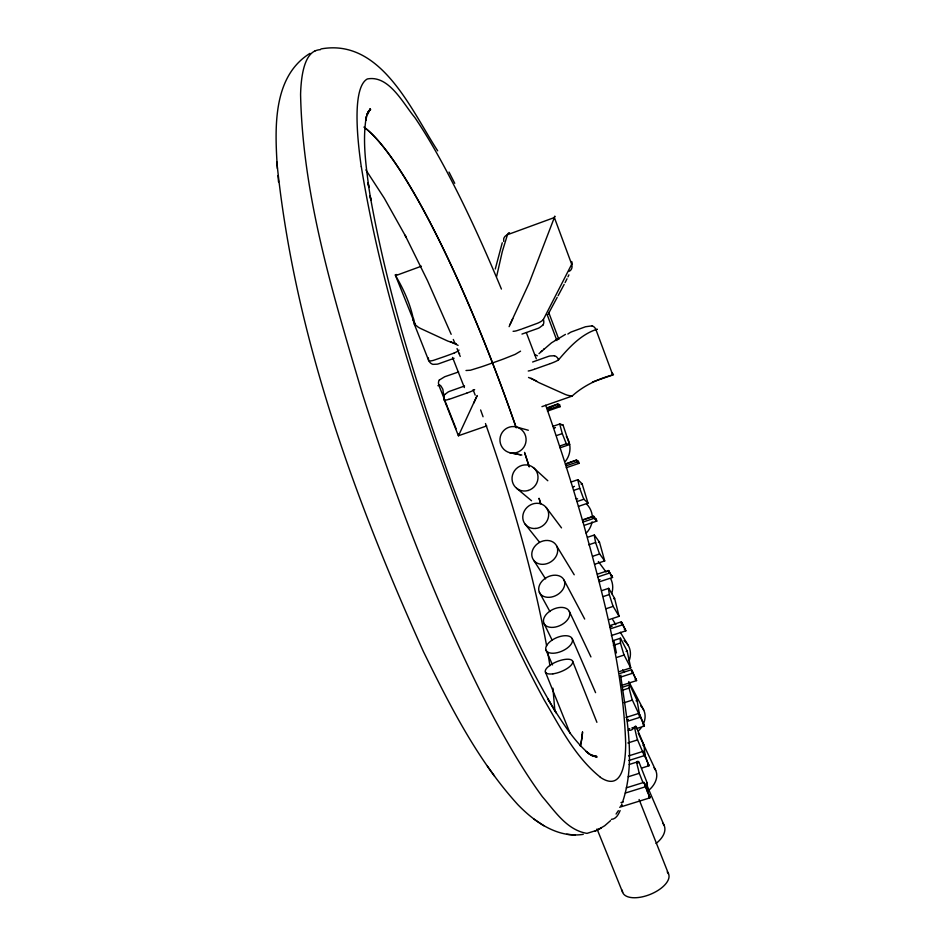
<?xml version="1.0" encoding="UTF-8"?>
<svg xmlns="http://www.w3.org/2000/svg" width="945" height="945" viewBox="0 0 945 945"><rect width="100%" height="100%" fill="white"/><g stroke="black" fill="none" stroke-linecap="round" stroke-linejoin="round"><path stroke-width="1.42" d="M642.931 782.507L639.304 773.293A22.597 3.178 72.4 0 1 638.584 770.624C638.536 768.852 634.875 759.685 638.418 761.481A22.727 3.201 72.4 0 1 639.103 762.402L647.29 783.204L647.526 792.205M458.703 434.098L458.431 435.81L444.315 400.066L442.851 389.257L440.854 385.855L438.834 385.253L439.897 384.981M582.309 734.737L582.545 731.962M509.957 324.608L529.117 283.157L554.821 216.334M621.526 805.624L621.81 803.947M496.645 276.389L502.327 251.464L507.465 234.714L554.372 217.551L571.701 264.257L543.399 319.445A6.461 1.571 -21.6 0 1 543.021 319.977L542.335 320.579A8.859 2.185 -21.5 0 1 537.882 323.107L527.239 327.041A90.224 23.436 -21.6 0 0 524.499 328.033L522.502 328.765M413.284 320.201L413.815 318.938M495.274 268.994L502.267 242.77M622.436 802.482C636.268 761.93 626.464 717.964 620.865 676.785M368.125 111.652L370.676 109.49L368.503 111.699L370.381 108.734L366.908 115.727L365.644 120.547L366.377 116.4C362.301 139.943 365.809 163.958 368.822 187.405L368.089 182.68L370.853 200.245L370.133 195.686C387.379 292.974 417.17 387.58 450.588 480.403C480.403 560.137 512.414 639.694 556.227 712.92L547.864 699.028L550.073 702.702M547.438 411.099L560.196 406.645L559.546 404.684L557.869 404.035L546.907 408.535M620.121 810.538C618.585 814.342 615.998 819.185 611.344 819.362M476.8 396.262L458.502 435.728L486.746 425.911M512.792 318.666L509.107 326.663M477.237 395.518L473.693 403.137M567.957 276.85L568.89 274.877M567.012 278.787L565.122 282.555M553.9 217.976L554.809 216.322M548.017 314.449L557.196 297.391M564.165 284.398L558.129 295.714M370.381 108.734L366.613 114.782L368.491 111.793M616.081 814.058L618.349 810.692M444.811 394.49L448.131 391.998A39.666 38.131 18.6 0 1 449.442 391.384L464.538 386.009M542.808 325.186L539.394 327.738A40.552 39.879 19.3 0 1 538.048 328.376L521.971 334.069M439.39 379.996L444.717 376.736L458.62 371.952M566.256 467.716L579.061 463.333L578.434 461.373L576.544 460.073L565.453 464.29M459.022 350.099L458.089 350.914A7.406 1.807 -22.2 0 1 454.261 352.993M570.402 270.435L571.075 269.715A5.871 5.8 7.4 0 0 571.607 264.293M539.004 353.631L551.537 342.799L565.453 334.388M610.553 820.638L604.658 825.788L598.102 829.58M543.54 349.39L544.237 348.752M541.237 351.493L541.946 350.843M567.851 334.022L570.426 332.368A33.146 32.295 4.2 0 1 571.382 331.919L585.51 326.757L591.913 325.871M520.553 351.162L515.167 354.363L504.205 358.722A54.503 10.076 -21.1 0 1 500.744 360.01L484.383 365.821A54.444 10.052 -21.2 0 1 480.97 366.967L470.421 370.227L466.003 370.511M570.154 270.648L569.327 271.25M550.368 363.612L552.837 362.667A8.812 1.146 -20.3 0 0 557.396 360.565L558.164 360.104A6.426 0.862 -20.2 0 0 558.613 359.738C569.138 347.453 580.927 334.483 596.708 329.344M555.436 340.094L556.77 339.243M309.995 53.369C271.888 77.006 274.971 129.666 277.381 168.576M597.772 829.722L594.535 831.364L601.303 827.962M532.614 362.006L548.632 356.312A40.009 38.78 8.2 0 1 550.084 355.958L554.361 355.769M454.072 358.297L438.586 363.825A40.292 39.111 29.9 0 1 437.157 364.179L432.916 364.357A6.261 6.06 26 0 1 428.746 360.388M454.273 353.005L446.512 355.852A89.456 23.093 -22.3 0 0 443.807 356.808L433.412 360.376A8.765 2.15 -22.2 0 1 429.361 360.907L428.865 360.73A6.391 1.547 -22 0 1 428.64 360.423L414.241 323.958C411.524 306.582 404.259 290.221 395.293 275.219A6.237 1.37 24.2 0 1 395.305 274.771L396.746 274.546M521.545 329.12L516.667 330.738A7.465 1.831 -21.5 0 1 513.088 331.282M421.399 266.207L395.589 275.656L414.501 322.777M549.848 363.801L542.229 366.483A89.869 12.238 -20.4 0 0 539.5 367.451L534.575 369.212M466.806 393.12L469.559 392.08A7.371 0.98 -20.6 0 0 473.528 390.309L474.484 389.706A4.879 0.65 -20.6 0 0 474.638 389.588M466.724 393.155L465.164 393.699M592.491 381.993L613.199 374.822A6.178 1.358 25.7 0 0 613.435 374.48L611.84 372.602M541.946 406.645L572.008 396.144C583.467 385.725 597.878 378.969 612.738 374.905L595.929 329.581M547.179 407.767L557.869 404.035M549.978 408.027L551.041 407.649M558.483 405.062L559.546 404.684M547.84 409.728L558.53 406.007L560.196 406.645M534.409 369.271L531.704 370.156A7.418 0.98 -20.5 0 1 528.231 371.007M553.156 426.278L559.842 423.962L563.019 424.99L569.528 444.552L560.066 447.824M553.557 428.274L555.447 427.612M562.074 425.321L563.019 424.99M556.499 435.574L562.263 433.59L560.09 425.451A19.361 2.433 71 0 1 559.842 423.962M451.615 398.459L459.128 395.801A89.113 12.061 -20.8 0 1 461.821 394.856L464.219 394.03M559.723 446.052L566.421 443.737L569.528 444.552M565.819 463.759L576.544 460.073M577.371 461.739L578.434 461.373M566.445 465.72L577.182 462.034L579.061 463.333M571.182 481.985L577.915 479.682L582.085 483.781L588.014 503.13L578.47 506.366M572.564 487.029L574.465 486.38M581.128 484.112L582.085 483.781M573.958 490.301L579.757 488.329L578.033 480.887A19.479 2.469 71.2 0 1 577.915 479.682M451.261 398.577L448.792 399.369M577.147 501.511L583.904 499.22L588.014 503.13M582.427 519.915L593.295 516.242L596.236 519.195L596.791 521.108L584.931 525.113M583.006 519.951L584.081 519.585M585.168 519.218L593.838 516.289M583.561 521.876L594.405 518.214L596.791 521.108M595.149 519.561L596.236 519.195M587.566 537.28L594.37 535L599.449 542.123L604.706 560.928L595.019 564.153M588.759 544.792L595.598 542.489L594.358 535.898A19.727 2.516 71.4 0 1 594.37 535M598.492 542.442L599.449 542.123M592.81 556.239L599.65 553.947L604.706 560.928M597.429 574.158L608.45 570.508L612.549 577.454L599.402 581.801M608.096 571.501L609.194 571.134M597.583 577.005L609.69 572.989L612.549 577.454M598.917 579.958L600.016 579.604M610.954 575.966L612.053 575.611M601.788 590.613L608.698 588.333L614.604 598.386L619.081 616.341L609.218 619.577M603.335 596.519L609.301 594.547L608.545 588.9A20.105 2.599 71.6 0 1 608.698 588.333M613.624 598.717L614.604 598.386M606.206 608.674L613.175 606.383L619.081 616.341M610.021 625.543L621.255 621.869M609.856 627.114L612.088 626.381M621.066 623.452L622.188 623.086L625.862 630.823L611.332 635.56M611.368 628.496L622.601 624.822L625.862 630.823M624.338 629.441L625.46 629.075M612.454 640.852L620.522 638.218L627.149 651.093L630.752 667.902L619.648 671.482M613.352 645.341L620.463 643.037L620.239 638.442A20.589 2.705 71.8 0 1 620.522 638.218M626.145 651.424L627.149 651.093M616.979 657.354L624.102 655.05L630.752 667.902M620.003 673.442L631.508 669.721L636.564 680.601L621.68 685.385M619.979 675.592L621.137 675.226M631.473 671.895L632.618 671.517M620.286 677.199L632.937 673.124L636.564 680.601M635.111 679.361L636.257 678.994M622.566 687.169L629.807 684.841L637.072 700.481L639.694 715.778L639.233 714.81M621.775 690.441L629.063 688.102L629.382 684.7A21.203 2.847 72 0 1 629.807 684.841M624.019 702.773L632.382 700.091L638.785 713.829M636.044 700.812L637.072 700.481M625.956 717.479L638.974 713.345M627.244 719.854L628.425 719.476M639.056 716.086L640.237 715.719L644.395 726.067L636.139 728.678M627.445 721.283L640.45 717.149L644.395 726.067M628.661 728.973L629.724 728.642M631.851 727.969L632.914 727.626M633.977 727.284L636.115 726.611L643.899 744.908L645.329 757.477M643.002 724.992L644.183 724.626M628.236 730.201C633.067 731.229 633.682 727.095 635.56 726.091A21.912 3.012 72.2 0 1 636.115 726.611M627.87 742.971L637.556 739.911L642.482 751.44M642.836 745.239L643.899 744.908M628.59 755.929L643.238 751.322M643.427 754.665L644.644 754.287L648.931 765.793L641.62 768.084M628.874 760.489L644.738 755.504L648.931 765.793M593.909 831.198L586.999 833.384C566.846 830.147 554.774 810.987 542.371 796.718C524.31 772.136 509.024 745.711 494.518 718.932A422.569 73.982 70.7 0 1 362.041 392.588C333.349 295.442 302.707 196.548 300.581 94.488A392.966 69.54 70.6 0 1 314.898 51.006M629.193 764.493L636.942 762.06M636.906 763.099L639.103 762.402M647.62 764.942L648.837 764.564M628.189 776.778L639.304 773.293M626.287 787.858L643.947 782.354M646.191 783.547L647.29 783.204M625.295 793.056L645.482 786.772L649.853 797.875L619.648 807.254M620.995 802.577L623.216 801.892M620.912 805.719L622.164 805.329M648.565 797.131L649.817 796.729L644.077 782.59L645.482 786.772M438.834 385.276L445.485 401.932M320.934 48.951C381.107 37.954 411.335 110.329 437.689 150.822M583.254 834.352C557.739 838.345 534.74 822.079 517.884 804.691C477.308 760.063 449.82 705.466 423.478 651.707C353.454 496.314 294.025 332.51 276.85 161.973M572.008 396.144L567.567 395.246A15.356 3.626 25.4 0 1 565.228 394.419L538.579 382.477L530.995 378.189M593.436 756.284L596.744 756.343L590.448 755.114L597.004 757.205L590.129 754.275L586.231 751.488L589.278 754.039C574.654 741.577 564.224 725.11 553.935 709.104M456.305 343.791L447.847 341.098L420.466 328.435A15.451 3.65 24.4 0 1 418.245 327.183L414.241 323.958M509.06 233.25L508.138 233.45A9.013 2.929 70 0 0 507.441 234.679M566.705 834.27L575.127 835.026M510.997 452.95L521.841 455.065M509.698 452.679L520.577 454.805M516.313 426.963A13.277 13.065 -76.7 0 1 522.337 449.076A13.277 13.065 -76.7 0 1 500.413 443.441A13.277 13.065 -76.7 0 1 516.313 426.963L528.338 430.258M536.583 381.024L528.527 377.445M537.362 355.769L534.61 354.493M458.112 345.35L450.21 341.665M533.972 819.126L543.824 825.753M600.299 777.168C575.068 756.933 560.125 727.036 544.013 699.666C514.789 645.919 490.479 589.656 467.964 532.826C422.45 414.099 381.756 292.466 361.309 166.651M516.596 488.281L531.539 500.755M533.405 467.61L547.805 480.745M571.489 261.966L572.056 262.852A8.966 3.26 -20.1 0 1 571.737 264.257M525.172 524.203L539.252 541.863M557.727 404.98L558.53 406.007M546.222 507.524L561.507 527.889M622.188 623.086L621.326 621.928L622.601 624.822M598.362 561.531L606.088 572.044M487.384 766.194L494.471 776.058M365.916 169.958L384.296 198.226L406.374 237.644L405.074 235.199L427.542 280.736L451.167 334.306M576.32 460.806L577.182 462.034M533.807 560.444L545.572 578.895M556.747 546.127A13.573 11.257 -32 0 1 542.938 564.342A13.573 11.257 -32 0 1 534.504 546.73A13.573 11.257 -32 0 1 556.747 546.127L574.217 574.773M612.809 619.719L615.821 624.739M620.333 632.264L627.87 644.821M414.914 323.473L415.316 324.17M593.413 516.502L594.405 518.214M539.359 592.302L549.943 611.592M564.059 580.147A13.773 10.159 -28.4 0 1 549.258 597.323A13.773 10.159 -28.4 0 1 541.875 581.34A13.773 10.159 -28.4 0 1 564.059 580.147L584.683 619.034M622.66 669.84L624.019 672.438M628.779 681.534L643.734 710.097M640.237 715.719L639.068 713.487L640.45 717.149M449.017 172.084L454.746 183.33M609.69 572.989L608.533 570.697M643.261 751.429L644.644 754.287M543.895 623.251L552.093 640.048M569.327 611.45A14.021 8.812 -25.7 0 1 553.416 627.338A14.021 8.812 -25.7 0 1 547.167 613.399A14.021 8.812 -25.7 0 1 569.327 611.45L590.932 656.917M638.241 733.237L655.712 770.376M545.986 650.136L552.518 664.914M572.233 638.749A14.305 7.229 -23.7 0 1 555.093 653.089A14.305 7.229 -23.7 0 1 550.061 641.62A14.305 7.229 -23.7 0 1 572.233 638.749L595.574 692.661M646.782 785.059L664.122 825.41M642.978 752.598L643.462 753.744M643.958 754.89L644.443 756.035M632.937 673.124L631.543 669.828M453.305 339.479L454.923 343.354M457.037 348.587L460.227 356.43M597.016 828.954L622.672 892.411M545.419 672.037L570.012 733.143M572.576 661.11L596.897 722.311M639.103 799.505L668.528 873.901M445.851 402.853L447.304 406.551M447.67 407.484L452.053 418.552M452.407 419.474L453.139 421.316M453.505 422.238L454.958 425.911M455.325 426.833L456.045 428.676M452.549 357.411L464.361 387.568M526.33 332.605L536.287 358.781M547.155 314.638L556.924 340.566M548.714 312.476L558.861 339.432M473.126 389.718L475.158 395.093M644.738 755.504L643.285 751.488M480.627 409.965L483.06 416.757M485.482 423.549C510.938 496.125 532.696 570.201 546.635 645.907M562.263 433.59L565.63 442.083A19.349 2.433 70.9 0 0 566.421 443.737M579.757 488.329L583.065 497.318A19.455 2.457 71.1 0 0 583.904 499.22M583.089 522.337C603.005 594.748 623.298 668.221 625.684 743.703A363.482 57.196 70.8 0 1 600.335 777.31M595.598 542.489L598.787 551.833A19.68 2.504 71.4 0 0 599.65 553.947M609.301 594.547L612.313 604.068A20.046 2.587 71.6 0 0 613.175 606.383M620.463 643.037L623.239 652.593A20.506 2.681 71.8 0 0 624.102 655.05M613.884 640.568L616.423 652.96M629.063 688.102L631.543 697.516A21.097 2.823 72 0 0 632.382 700.091M547.876 653.066L549.931 665.717M503.709 241.412L503.697 238.742A5.883 5.824 31.7 0 1 507.489 234.809M428.298 357.871L428.64 360.423M634.674 728.158L636.765 737.254A21.794 2.977 72.2 0 0 637.556 739.911M552.931 688.208L554.928 711.408M277.995 175.557L278.527 181.96M649.817 796.729L649.853 797.875M433.365 228.82A338.086 59.393 70.8 0 1 492.534 362.998L495.841 371.586A338.428 59.464 70.8 0 1 516.242 427.825M516.017 427.199A337.719 59.311 70.8 0 0 492.534 362.986A337.731 59.322 70.8 0 0 429.821 221.992M524.534 452.371A337.719 59.311 70.8 0 1 529.271 466.936A338.428 59.464 70.8 0 0 524.759 453.057M539.111 498.547A337.719 59.311 70.8 0 1 540.682 503.779M539.052 498.298A338.428 59.464 70.8 0 1 540.552 503.295M582.25 734.608A338.499 59.488 70.8 0 1 580.431 745.546M365.561 128.355A338.44 59.464 70.8 0 1 389.116 154.389A341.05 59.984 70.8 0 1 408.972 184.594A340.956 59.948 70.8 0 1 433.353 228.773M429.691 221.709A342.373 60.244 70.8 0 0 389.127 154.413A334.164 58.661 70.7 0 0 371.066 133.174A341.606 60.055 70.8 0 0 363.919 127.091M314.909 51.03A456.211 80.727 71 0 1 320.438 49.66M438.964 385.194A5.753 5.552 23.2 0 1 439.33 379.961M444.41 400.03A6.225 6.001 21.7 0 1 444.741 394.443M444.469 400.219A6.355 0.839 -21 0 1 444.315 400.066M438.149 385.666A14.966 0.709 -19 0 1 437.889 385.69M448.851 399.333A8.718 1.134 -20.8 0 1 444.965 400.231M591.936 325.801A5.824 5.705 2.5 0 1 595.834 329.604M554.384 355.698A6.284 6.119 9.6 0 1 558.507 359.761M597.157 329.25A15.179 0.732 -19.3 0 1 597.264 329.297M543.304 319.481A6.32 6.19 13.4 0 1 542.879 325.222M571.382 261.517A15.309 5.965 -22.3 0 1 571.808 261.8M508.965 232.907A15.38 5.398 72.3 0 1 509.698 233.131M415.398 323.828A5.812 5.635 31.3 0 1 413.733 321.312M413.627 321.347A8.836 3.107 -25.7 0 1 413.308 320.19M459.565 353.324A6.272 6.083 24.5 0 1 459.388 353.985M582.51 732.068A337.837 59.358 70.8 0 1 580.336 745.983M545.702 405.251A362.585 56.676 70.8 0 1 583.041 522.29M361.25 166.544A364.297 57.421 70.8 0 1 367.357 78.955C388.997 74.844 402.972 103.324 414.867 117.558C430.861 141.23 444.457 166.414 457.321 191.882A362.537 56.665 70.8 0 1 501.417 289.052M566.374 436.472A20.766 20.506 -75.8 0 1 565.571 461.136M586.561 503.98A20.908 20.188 -48.6 0 1 592.397 517.813M592.054 521.9A20.908 20.188 -48.6 0 1 586.172 533.157M575.588 498.499A20.908 20.188 -48.6 0 1 577.619 498.913M610.718 578.742A21.192 19.597 -37.7 0 1 611.687 593.661M624.09 640.651A21.617 18.746 -32 0 1 629.11 660.827M640.698 705.903A22.184 17.624 -28.4 0 1 643.415 723.882M641.277 727.579A22.184 17.624 -28.4 0 1 638.395 730.957M654.023 767.73A22.893 16.159 -25.8 0 1 649.097 790.008M662.599 823.071A23.743 14.317 -23.7 0 1 656.054 843.46M667.182 871.963A24.724 12.002 -21.9 0 1 650.314 894.36A24.724 12.002 -21.9 0 1 622.282 890.225M528.16 490.49A13.324 12.734 -48.8 0 0 534.374 468.472A13.324 12.734 -48.8 0 0 512.533 474.922A13.324 12.734 -48.8 0 0 528.16 490.49M535.78 528.456A13.431 12.12 -37.7 0 0 546.907 508.493A13.431 12.12 -37.7 0 0 524.475 510.737A13.431 12.12 -37.7 0 0 535.78 528.456M552.919 673.832A14.636 5.398 -21.8 0 0 572.717 661.595A14.636 5.398 -21.8 0 0 551.396 664.394A14.636 5.398 -21.8 0 0 552.919 673.832"/></g></svg>
